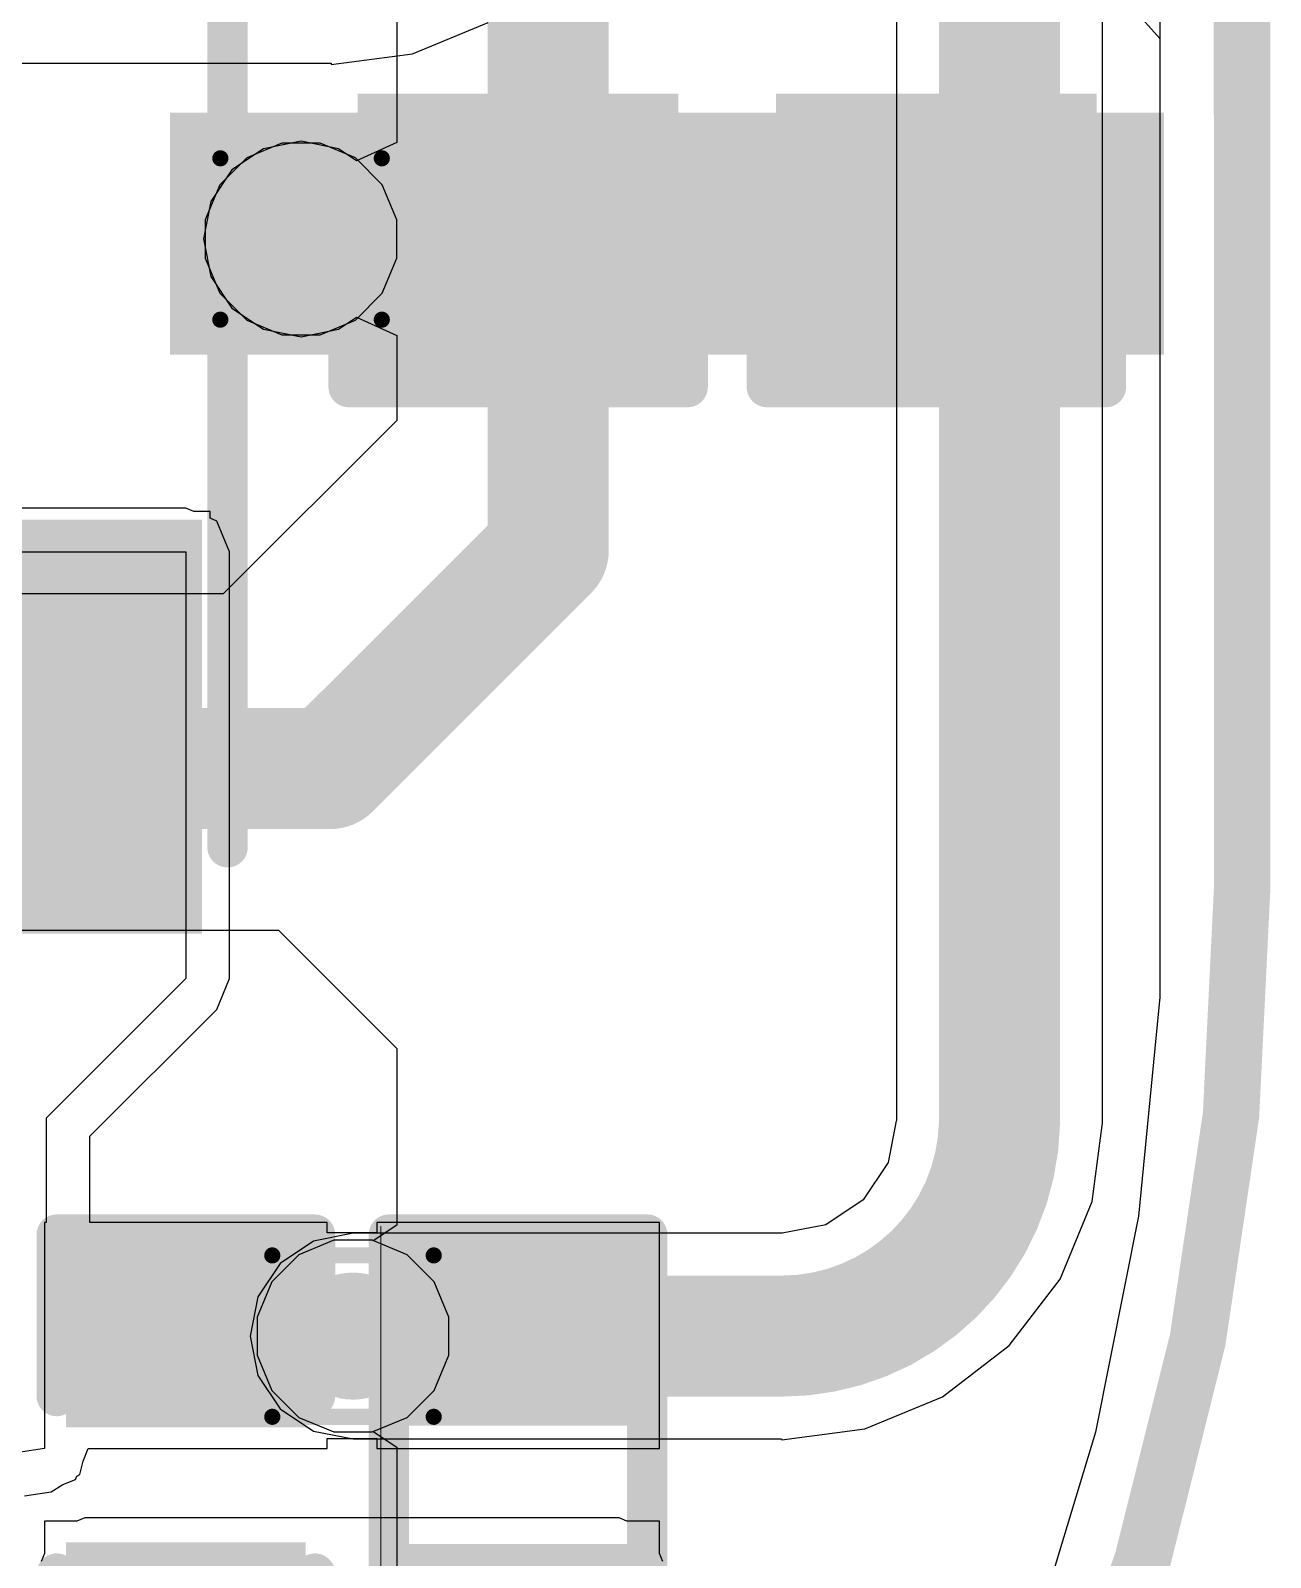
# Model space of a CAD drawing. Header units: inches. Extents: x -6 to 283, y -12 to 154.
# Drawn here: x 78.917 to 82.818, y -6.441 to -1.634 of the extents above; entities that cross this region are included whole.
import ezdxf

# ---------------------------------------------------------------- set-up
doc = ezdxf.new("R2010")
doc.units = ezdxf.units.IN
for name, color, linetype in [('Board Outline', 216, 'Continuous'), ('Bottom Layer', 5, 'Continuous'), ('Bottom Overlay', 54, 'Continuous'), ('Bottom Paste', 16, 'Continuous'), ('Bottom Solder', 6, 'Continuous'), ('Drill Drawing', 1, 'Continuous'), ('GND-1', 16, 'Continuous'), ('GND-2', 90, 'Continuous'), ('GND-3', 216, 'Continuous'), ('GND-4', 54, 'Continuous'), ('PWR-1', 156, 'Continuous'), ('PWR-2', 130, 'Continuous'), ('Signal L1', 76, 'Continuous'), ('Signal L2', 6, 'Continuous'), ('Top Layer', 1, 'Continuous'), ('Via Holes', 16, 'Continuous')]:
    doc.layers.add(name, color=color, linetype=linetype)

# ---------------------------------------------------------------- blocks, each defined once
blk = doc.blocks.new('WPN4020H2R2MT__B_41')
at = {"layer": 'Bottom Layer'}
for points in [[(-2.04999971, 1.84999757), (-0.9499993699999999, 1.84999757), (-0.9499993699999999, -1.85000265), (-2.04999971, -1.85000265)], [(0.9499993699999999, 1.84999757), (2.04999971, 1.84999757), (2.04999971, -1.85000265), (0.9499993699999999, -1.85000265)]]:
    blk.add_hatch(color=5, dxfattribs=at).paths.add_polyline_path(points)
at = {"layer": 'Bottom Paste'}
for points in [[(-2.04999971, 1.84999757), (-0.9499993699999999, 1.84999757), (-0.9499993699999999, -1.85000265), (-2.04999971, -1.85000265)], [(0.9499993699999999, 1.84999757), (2.04999971, 1.84999757), (2.04999971, -1.85000265), (0.9499993699999999, -1.85000265)]]:
    blk.add_hatch(color=16, dxfattribs=at).paths.add_polyline_path(points)
at = {"layer": 'Bottom Solder'}
for points in [[(-2.15159971, 1.95159757), (-0.84839937, 1.95159757), (-0.84839937, -1.95160265), (-2.15159971, -1.95160265)], [(0.84839937, 1.95159757), (2.15159971, 1.95159757), (2.15159971, -1.95160265), (0.84839937, -1.95160265)]]:
    blk.add_hatch(color=6, dxfattribs=at).paths.add_polyline_path(points)
at = {"layer": 'Bottom Overlay'}
for points in [[(-1.8796, 2.03199746, 0.127, 0.127, 0), (1.8796, 2.03199746, 0.127, 0.127, 0)], [(-1.8796, -2.03200254, 0.127, 0.127, 0), (1.8796, -2.03200254, 0.127, 0.127, 0)]]:
    blk.add_lwpolyline(points, format="xyseb", dxfattribs=at)
for points in [[(-1.91135, 2.03199746, 0.0635, 0.0635, 1), (-1.84785, 2.03199746, 0.0635, 0.0635, 1)], [(1.84785, 2.03199746, 0.0635, 0.0635, 1), (1.91135, 2.03199746, 0.0635, 0.0635, 1)], [(-1.91135, -2.03200254, 0.0635, 0.0635, 1), (-1.84785, -2.03200254, 0.0635, 0.0635, 1)], [(1.84785, -2.03200254, 0.0635, 0.0635, 1), (1.91135, -2.03200254, 0.0635, 0.0635, 1)]]:
    blk.add_lwpolyline(points, format="xyseb", close=True, dxfattribs=at)
blk = doc.blocks.new('R___0402_B_103')
at = {"layer": 'Bottom Layer'}
for points in [[(-0.24129492, 0.3175), (-0.24129492, -0.3175), (-0.69849492, -0.3175), (-0.69849492, 0.3175)], [(0.6985025399999999, 0.3175), (0.6985025399999999, -0.3175), (0.24130254, -0.3175), (0.24130254, 0.3175)]]:
    blk.add_hatch(color=5, dxfattribs=at).paths.add_polyline_path(points)
at = {"layer": 'Bottom Paste'}
for points in [[(-0.24129492, 0.3175), (-0.24129492, -0.3175), (-0.69849492, -0.3175), (-0.69849492, 0.3175)], [(0.6985025399999999, 0.3175), (0.6985025399999999, -0.3175), (0.24130254, -0.3175), (0.24130254, 0.3175)]]:
    blk.add_hatch(color=16, dxfattribs=at).paths.add_polyline_path(points)
at = {"layer": 'Bottom Solder'}
for points in [[(-0.18629376, 0.37250116), (-0.1862937599999999, -0.37250116), (-0.7534960799999999, -0.37250116), (-0.7534960799999999, 0.37250116)], [(0.7535037, 0.37250116), (0.7535037, -0.37250116), (0.18630138, -0.37250116), (0.18630138, 0.37250116)]]:
    blk.add_hatch(color=6, dxfattribs=at).paths.add_polyline_path(points)
at = {"layer": 'Bottom Overlay'}
for points in [[(0.7874050799999999, 0.40640254, 0.127, 0.127, 0), (-0.78739746, 0.4064, 0.127, 0.127, 0)], [(-0.78739746, 0.4064, 0.127, 0.127, 0), (-0.78739746, -0.4064, 0.127, 0.127, 0)], [(-0.8127974599999999, 0.4318, 0.0032258, 0.0032258, 0), (0.8128, 0.4318, 0.0032258, 0.0032258, 0)], [(0.7874050799999999, 0.40640254, 0.127, 0.127, 0), (0.7874050799999999, -0.40640254, 0.127, 0.127, 0)], [(-0.78739746, -0.4064, 0.127, 0.127, 0), (0.7874050799999999, -0.40640254, 0.127, 0.127, 0)]]:
    blk.add_lwpolyline(points, format="xyseb", dxfattribs=at)
for points in [[(-0.8191474599999999, 0.4064, 0.0635, 0.0635, 1), (-0.7556474599999999, 0.4064, 0.0635, 0.0635, 1)], [(-0.8191474599999999, 0.4064, 0.0635, 0.0635, 1), (-0.7556474599999999, 0.4064, 0.0635, 0.0635, 1)], [(-0.8136026399999999, 0.4318, 0.0016129, 0.0016129, 1), (-0.81199228, 0.4318, 0.0016129, 0.0016129, 1)], [(0.75565508, 0.40640254, 0.0635, 0.0635, 1), (0.8191550799999999, 0.40640254, 0.0635, 0.0635, 1)], [(0.75565508, 0.40640254, 0.0635, 0.0635, 1), (0.8191550799999999, 0.40640254, 0.0635, 0.0635, 1)], [(0.8119948199999999, 0.4318, 0.0016129, 0.0016129, 1), (0.81360518, 0.4318, 0.0016129, 0.0016129, 1)], [(-0.8191474599999999, -0.4064, 0.0635, 0.0635, 1), (-0.7556474599999999, -0.4064, 0.0635, 0.0635, 1)], [(-0.8191474599999999, -0.4064, 0.0635, 0.0635, 1), (-0.7556474599999999, -0.4064, 0.0635, 0.0635, 1)], [(0.75565508, -0.40640254, 0.0635, 0.0635, 1), (0.8191550799999999, -0.40640254, 0.0635, 0.0635, 1)], [(0.75565508, -0.40640254, 0.0635, 0.0635, 1), (0.8191550799999999, -0.40640254, 0.0635, 0.0635, 1)]]:
    blk.add_lwpolyline(points, format="xyseb", close=True, dxfattribs=at)
blk = doc.blocks.new('C___0402_B_247')
at = {"layer": 'Bottom Layer'}
for points in [[(-0.2413, 0.3175), (-0.2412999999999999, -0.3175), (-0.6985, -0.3175), (-0.6985, 0.3175)], [(0.6985, 0.3175), (0.6985, -0.3175), (0.2413, -0.3175), (0.2412999999999999, 0.3175)]]:
    blk.add_hatch(color=5, dxfattribs=at).paths.add_polyline_path(points)
at = {"layer": 'Bottom Paste'}
for points in [[(-0.2413, 0.3175), (-0.2412999999999999, -0.3175), (-0.6985, -0.3175), (-0.6985, 0.3175)], [(0.6985, 0.3175), (0.6985, -0.3175), (0.2413, -0.3175), (0.2412999999999999, 0.3175)]]:
    blk.add_hatch(color=16, dxfattribs=at).paths.add_polyline_path(points)
at = {"layer": 'Bottom Solder'}
for points in [[(-0.18130012, 0.37749988), (-0.18130012, -0.37749988), (-0.7584998799999999, -0.37749988), (-0.7584998799999999, 0.37749988)], [(0.7584998799999999, 0.37749988), (0.7584998799999999, -0.37749988), (0.18130012, -0.37749988), (0.18130012, 0.37749988)]]:
    blk.add_hatch(color=6, dxfattribs=at).paths.add_polyline_path(points)
at = {"layer": 'Bottom Overlay'}
for points in [[(-0.7874, 0.40639746, 0.127, 0.127, 0), (-0.78740254, -0.40640508, 0.127, 0.127, 0)], [(-0.27940254, 0.40640254, 0.127, 0.127, 0), (-0.7874, 0.40639746, 0.127, 0.127, 0)], [(0.2794, 0.40640254, 0.127, 0.127, 0), (0.78740254, 0.40640254, 0.127, 0.127, 0)], [(0.78740254, 0.40640254, 0.127, 0.127, 0), (0.7874, -0.4064, 0.127, 0.127, 0)], [(-0.2794, -0.4064, 0.127, 0.127, 0), (-0.78740254, -0.40640508, 0.127, 0.127, 0)], [(0.7874, -0.4064, 0.127, 0.127, 0), (0.27940254, -0.40640254, 0.127, 0.127, 0)]]:
    blk.add_lwpolyline(points, format="xyseb", dxfattribs=at)
for points in [[(-0.8191499999999999, 0.40639746, 0.0635, 0.0635, 1), (-0.7556499999999999, 0.40639746, 0.0635, 0.0635, 1)], [(-0.8191499999999999, 0.40639746, 0.0635, 0.0635, 1), (-0.7556499999999999, 0.40639746, 0.0635, 0.0635, 1)], [(-0.31115254, 0.40640254, 0.0635, 0.0635, 1), (-0.24765254, 0.40640254, 0.0635, 0.0635, 1)], [(0.24765, 0.40640254, 0.0635, 0.0635, 1), (0.31115, 0.40640254, 0.0635, 0.0635, 1)], [(0.75565254, 0.40640254, 0.0635, 0.0635, 1), (0.8191525399999998, 0.40640254, 0.0635, 0.0635, 1)], [(0.75565254, 0.40640254, 0.0635, 0.0635, 1), (0.8191525399999998, 0.40640254, 0.0635, 0.0635, 1)], [(-0.8191525399999998, -0.40640508, 0.0635, 0.0635, 1), (-0.75565254, -0.40640508, 0.0635, 0.0635, 1)], [(-0.8191525399999998, -0.40640508, 0.0635, 0.0635, 1), (-0.75565254, -0.40640508, 0.0635, 0.0635, 1)], [(-0.31115, -0.4064, 0.0635, 0.0635, 1), (-0.24765, -0.4064, 0.0635, 0.0635, 1)], [(0.24765254, -0.40640254, 0.0635, 0.0635, 1), (0.31115254, -0.40640254, 0.0635, 0.0635, 1)], [(0.7556499999999999, -0.4064, 0.0635, 0.0635, 1), (0.8191499999999999, -0.4064, 0.0635, 0.0635, 1)], [(0.7556499999999999, -0.4064, 0.0635, 0.0635, 1), (0.8191499999999999, -0.4064, 0.0635, 0.0635, 1)]]:
    blk.add_lwpolyline(points, format="xyseb", close=True, dxfattribs=at)
blk = doc.blocks.new('C___0603_B_291')
at = {"layer": 'Bottom Layer'}
for points in [[(-1.143, -0.4445), (-1.143, 0.4445), (-0.3809999999999999, 0.4445), (-0.3809999999999999, -0.4445)], [(0.38100254, -0.4445), (0.38100254, 0.4445), (1.14300254, 0.4445), (1.14300254, -0.4445)]]:
    blk.add_hatch(color=5, dxfattribs=at).paths.add_polyline_path(points)
at = {"layer": 'Bottom Paste'}
for points in [[(-1.143, -0.4445), (-1.143, 0.4445), (-0.3809999999999999, 0.4445), (-0.3809999999999999, -0.4445)], [(0.38100254, -0.4445), (0.38100254, 0.4445), (1.14300254, 0.4445), (1.14300254, -0.4445)]]:
    blk.add_hatch(color=16, dxfattribs=at).paths.add_polyline_path(points)
at = {"layer": 'Bottom Solder'}
for points in [[(-1.20299988, -0.50449988), (-1.20299988, 0.50449988), (-0.3210001199999999, 0.50449988), (-0.3210001199999999, -0.50449988)], [(0.32100266, -0.50449988), (0.32100266, 0.50449988), (1.20300242, 0.50449988), (1.20300242, -0.50449988)]]:
    blk.add_hatch(color=6, dxfattribs=at).paths.add_polyline_path(points)
at = {"layer": 'Bottom Overlay'}
for points in [[(-1.24459746, 0.53340508, 0.127, 0.127, 0), (-1.2446, -0.53339492, 0.127, 0.127, 0)], [(-1.24459746, 0.53340508, 0.127, 0.127, 0), (-0.4571974599999999, 0.53340508, 0.127, 0.127, 0)], [(0.4571999999999999, 0.5334, 0.127, 0.127, 0), (1.2446, 0.5334, 0.127, 0.127, 0)], [(1.2446, 0.5334, 0.127, 0.127, 0), (1.2446, -0.53339492, 0.127, 0.127, 0)], [(-1.2446, -0.53339492, 0.127, 0.127, 0), (-0.4571999999999999, -0.53339492, 0.127, 0.127, 0)], [(0.4571999999999999, -0.53339492, 0.127, 0.127, 0), (1.2446, -0.53339492, 0.127, 0.127, 0)]]:
    blk.add_lwpolyline(points, format="xyseb", dxfattribs=at)
for points in [[(-1.27634746, 0.53340508, 0.0635, 0.0635, 1), (-1.21284746, 0.53340508, 0.0635, 0.0635, 1)], [(-1.27634746, 0.53340508, 0.0635, 0.0635, 1), (-1.21284746, 0.53340508, 0.0635, 0.0635, 1)], [(-0.48894746, 0.53340508, 0.0635, 0.0635, 1), (-0.42544746, 0.53340508, 0.0635, 0.0635, 1)], [(0.42545, 0.5334, 0.0635, 0.0635, 1), (0.4889499999999999, 0.5334, 0.0635, 0.0635, 1)], [(1.21285, 0.5334, 0.0635, 0.0635, 1), (1.27635, 0.5334, 0.0635, 0.0635, 1)], [(1.21285, 0.5334, 0.0635, 0.0635, 1), (1.27635, 0.5334, 0.0635, 0.0635, 1)], [(-1.27635, -0.53339492, 0.0635, 0.0635, 1), (-1.21285, -0.53339492, 0.0635, 0.0635, 1)], [(-1.27635, -0.53339492, 0.0635, 0.0635, 1), (-1.21285, -0.53339492, 0.0635, 0.0635, 1)], [(-0.4889499999999999, -0.53339492, 0.0635, 0.0635, 1), (-0.42545, -0.53339492, 0.0635, 0.0635, 1)], [(0.42545, -0.53339492, 0.0635, 0.0635, 1), (0.4889499999999999, -0.53339492, 0.0635, 0.0635, 1)], [(1.21285, -0.53339492, 0.0635, 0.0635, 1), (1.27635, -0.53339492, 0.0635, 0.0635, 1)], [(1.21285, -0.53339492, 0.0635, 0.0635, 1), (1.27635, -0.53339492, 0.0635, 0.0635, 1)]]:
    blk.add_lwpolyline(points, format="xyseb", close=True, dxfattribs=at)
blk = doc.blocks.new('C___0603_B_293')
at = {"layer": 'Bottom Layer'}
for points in [[(-1.143, -0.4445), (-1.143, 0.4445), (-0.3809999999999999, 0.4445), (-0.3809999999999999, -0.4445)], [(0.3809999999999999, -0.4445), (0.3809999999999999, 0.4445), (1.143, 0.4445), (1.143, -0.4445)]]:
    blk.add_hatch(color=5, dxfattribs=at).paths.add_polyline_path(points)
at = {"layer": 'Bottom Paste'}
for points in [[(-1.143, -0.4445), (-1.143, 0.4445), (-0.3809999999999999, 0.4445), (-0.3809999999999999, -0.4445)], [(0.3809999999999999, -0.4445), (0.3809999999999999, 0.4445), (1.143, 0.4445), (1.143, -0.4445)]]:
    blk.add_hatch(color=16, dxfattribs=at).paths.add_polyline_path(points)
at = {"layer": 'Bottom Solder'}
for points in [[(-1.20299988, -0.50449988), (-1.20299988, 0.50449988), (-0.3210001199999999, 0.50449988), (-0.3210001199999999, -0.50449988)], [(0.3210001199999999, -0.50449988), (0.3210001199999999, 0.50449988), (1.20299988, 0.50449988), (1.20299988, -0.50449988)]]:
    blk.add_hatch(color=6, dxfattribs=at).paths.add_polyline_path(points)
at = {"layer": 'Bottom Overlay'}
for points in [[(-1.2446, 0.5334, 0.127, 0.127, 0), (-1.2446, -0.5334, 0.127, 0.127, 0)], [(-1.2446, 0.5334, 0.127, 0.127, 0), (-0.4571999999999999, 0.5334, 0.127, 0.127, 0)], [(0.45720254, 0.5333974599999999, 0.127, 0.127, 0), (1.24460254, 0.5333974599999999, 0.127, 0.127, 0)], [(1.24460254, 0.5333974599999999, 0.127, 0.127, 0), (1.24460254, -0.5333974599999999, 0.127, 0.127, 0)], [(-1.2446, -0.5334, 0.127, 0.127, 0), (-0.4571999999999999, -0.5334, 0.127, 0.127, 0)], [(0.45720254, -0.5333974599999999, 0.127, 0.127, 0), (1.24460254, -0.5333974599999999, 0.127, 0.127, 0)]]:
    blk.add_lwpolyline(points, format="xyseb", dxfattribs=at)
for points in [[(-1.27635, 0.5334, 0.0635, 0.0635, 1), (-1.21285, 0.5334, 0.0635, 0.0635, 1)], [(-1.27635, 0.5334, 0.0635, 0.0635, 1), (-1.21285, 0.5334, 0.0635, 0.0635, 1)], [(-0.4889499999999999, 0.5334, 0.0635, 0.0635, 1), (-0.42545, 0.5334, 0.0635, 0.0635, 1)], [(0.42545254, 0.5333974599999999, 0.0635, 0.0635, 1), (0.4889525399999999, 0.5333974599999999, 0.0635, 0.0635, 1)], [(1.21285254, 0.5333974599999999, 0.0635, 0.0635, 1), (1.27635254, 0.5333974599999999, 0.0635, 0.0635, 1)], [(1.21285254, 0.5333974599999999, 0.0635, 0.0635, 1), (1.27635254, 0.5333974599999999, 0.0635, 0.0635, 1)], [(-1.27635, -0.5334, 0.0635, 0.0635, 1), (-1.21285, -0.5334, 0.0635, 0.0635, 1)], [(-1.27635, -0.5334, 0.0635, 0.0635, 1), (-1.21285, -0.5334, 0.0635, 0.0635, 1)], [(-0.4889499999999999, -0.5334, 0.0635, 0.0635, 1), (-0.42545, -0.5334, 0.0635, 0.0635, 1)], [(0.42545254, -0.5333974599999999, 0.0635, 0.0635, 1), (0.4889525399999999, -0.5333974599999999, 0.0635, 0.0635, 1)], [(1.21285254, -0.5333974599999999, 0.0635, 0.0635, 1), (1.27635254, -0.5333974599999999, 0.0635, 0.0635, 1)], [(1.21285254, -0.5333974599999999, 0.0635, 0.0635, 1), (1.27635254, -0.5333974599999999, 0.0635, 0.0635, 1)]]:
    blk.add_lwpolyline(points, format="xyseb", close=True, dxfattribs=at)

msp = doc.modelspace()

# ---------------------------------------------------------------- hatches: boundary and pattern name
at = {"layer": 'Bottom Layer'}
msp.add_hatch(color=5, dxfattribs=at).paths.add_polyline_path([(79.35516005999999, -2.65504676), (82.48283477999999, -2.65504676), (82.48283477999999, -1.89309248), (79.35516005999999, -1.89309248)])
h = msp.add_hatch(color=5, dxfattribs=at)
edge = h.paths.add_edge_path()
edge.add_arc((79.76773734, -2.29058978), 0.1999996, 0, 360)
h = msp.add_hatch(color=5, dxfattribs=at)
edge = h.paths.add_edge_path()
edge.add_arc((79.93119141999999, -5.74405506), 0.1999996, 0, 360)
at = {"layer": 'GND-1'}
h = msp.add_hatch(color=16, dxfattribs=at)
edge = h.paths.add_edge_path()
edge.add_arc((79.76773734, -2.29058978), 0.1999996, 0, 360)
h = msp.add_hatch(color=16, dxfattribs=at)
edge = h.paths.add_edge_path()
edge.add_arc((79.93119141999999, -5.74405506), 0.1999996, 0, 360)
at = {"layer": 'GND-2'}
h = msp.add_hatch(color=90, dxfattribs=at)
edge = h.paths.add_edge_path()
edge.add_arc((79.76773734, -2.29058978), 0.1999996, 0, 360)
h = msp.add_hatch(color=90, dxfattribs=at)
edge = h.paths.add_edge_path()
edge.add_arc((79.93119141999999, -5.74405506), 0.1999996, 0, 360)
at = {"layer": 'GND-3'}
h = msp.add_hatch(color=216, dxfattribs=at)
edge = h.paths.add_edge_path()
edge.add_arc((79.76773734, -2.29058978), 0.1999996, 0, 360)
h = msp.add_hatch(color=216, dxfattribs=at)
edge = h.paths.add_edge_path()
edge.add_arc((79.93119141999999, -5.74405506), 0.1999996, 0, 360)
at = {"layer": 'GND-4'}
h = msp.add_hatch(color=54, dxfattribs=at)
edge = h.paths.add_edge_path()
edge.add_arc((79.76773734, -2.29058978), 0.1999996, 0, 360)
h = msp.add_hatch(color=54, dxfattribs=at)
edge = h.paths.add_edge_path()
edge.add_arc((79.93119141999999, -5.74405506), 0.1999996, 0, 360)
at = {"layer": 'PWR-1'}
h = msp.add_hatch(color=156, dxfattribs=at)
edge = h.paths.add_edge_path()
edge.add_arc((79.76773734, -2.29058978), 0.1999996, 0, 360)
h = msp.add_hatch(color=156, dxfattribs=at)
edge = h.paths.add_edge_path()
edge.add_arc((79.93119141999999, -5.74405506), 0.1999996, 0, 360)
at = {"layer": 'PWR-2'}
h = msp.add_hatch(color=130, dxfattribs=at)
edge = h.paths.add_edge_path()
edge.add_arc((79.76773734, -2.29058978), 0.1999996, 0, 360)
h = msp.add_hatch(color=130, dxfattribs=at)
edge = h.paths.add_edge_path()
edge.add_arc((79.93119141999999, -5.74405506), 0.1999996, 0, 360)
at = {"layer": 'Signal L1'}
h = msp.add_hatch(color=76, dxfattribs=at)
edge = h.paths.add_edge_path()
edge.add_arc((79.76773734, -2.29058978), 0.1999996, 0, 360)
h = msp.add_hatch(color=76, dxfattribs=at)
edge = h.paths.add_edge_path()
edge.add_arc((79.93119141999999, -5.74405506), 0.1999996, 0, 360)
at = {"layer": 'Signal L2'}
h = msp.add_hatch(color=6, dxfattribs=at)
edge = h.paths.add_edge_path()
edge.add_arc((79.76773734, -2.29058978), 0.1999996, 0, 360)
h = msp.add_hatch(color=6, dxfattribs=at)
edge = h.paths.add_edge_path()
edge.add_arc((79.93119141999999, -5.74405506), 0.1999996, 0, 360)
at = {"layer": 'Top Layer'}
h = msp.add_hatch(color=1, dxfattribs=at)
edge = h.paths.add_edge_path()
edge.add_arc((79.76773734, -2.29058978), 0.1999996, 0, 360)
h = msp.add_hatch(color=1, dxfattribs=at)
edge = h.paths.add_edge_path()
edge.add_arc((79.93119141999999, -5.74405506), 0.1999996, 0, 360)
at = {"layer": 'Via Holes'}
h = msp.add_hatch(color=7, dxfattribs=at)
edge = h.paths.add_edge_path()
edge.add_arc((79.76773734, -2.29058978), 0.0999998, 0, 360)
h = msp.add_hatch(color=7, dxfattribs=at)
edge = h.paths.add_edge_path()
edge.add_arc((79.93119141999999, -5.74405506), 0.0999998, 0, 360)

# ---------------------------------------------------------------- linework, layer by layer
at = {"layer": 'Board Outline'}
for points in [[(82.7278508, 4.36438294, 0.1778, 0.1778, 0), (82.7291081, -4.3312842, 0.1778, 0.1778, 0)], [(82.7291081, -4.3312842, 0.1778, 0.1778, -0.4142135158828693), (75.42232058, -11.64012658, 0.1778, 0.1778, 0)]]:
    msp.add_lwpolyline(points, format="xyseb", dxfattribs=at)
msp.add_lwpolyline([(82.6846581, -4.3312842, 0.08889999999999999, 0.08889999999999999, 1), (82.7735581, -4.3312842, 0.08889999999999999, 0.08889999999999999, 1)], format="xyseb", close=True, dxfattribs=at)
msp.add_lwpolyline([(82.6846581, -4.3312842, 0.08889999999999999, 0.08889999999999999, 1), (82.7735581, -4.3312842, 0.08889999999999999, 0.08889999999999999, 1)], format="xyseb", close=True, dxfattribs=at)
at = {"layer": 'Bottom Layer'}
for p, q in [((82.40689132, -1.5894431), (82.46975886, -1.65959028)), ((82.46975886, -1.65959028), (82.47014494, -4.3313223)), ((79.4052387, -3.138281759999999), (75.65443594, -3.138281759999999)), ((79.43050916, -3.1487491), (79.4052387, -3.138281759999999)), ((79.48143616, -3.1487491), (79.43050916, -3.1487491)), ((79.48143616, -3.1698438), (79.48143616, -3.1487491)), ((79.50244195999998, -3.178543299999999), (79.48143616, -3.1698438)), ((79.5427035, -3.27574656), (79.50244195999998, -3.178543299999999)), ((75.65443594, -3.27574656), (79.4052387, -3.27574656)), ((79.4052387, -3.27574656), (79.4052387, -4.61847946)), ((79.5427035, -4.61847438), (79.5427035, -3.27574656)), ((82.47014494, -4.3313223), (82.47018811999999, -4.67762336)), ((79.4052387, -4.61847946), (78.96574504, -5.05797312)), ((79.50244195999998, -4.71568272), (79.54270604, -4.61847946)), ((79.54270604, -4.61847946), (79.5427035, -4.61847438)), ((82.47018811999999, -4.67762336), (82.40240568, -5.3668422)), ((79.10320983999999, -5.114914839999999), (79.50244195999998, -4.71568272)), ((78.96574504, -5.05797312), (78.96574504, -5.386611019999999)), ((79.10320983999999, -5.386611019999999), (79.10320983999999, -5.114914839999999)), ((82.40240568, -5.3668422), (82.26738436, -6.04614742)), ((78.96574504, -5.386611019999999), (78.9607387, -5.386611019999999)), ((78.9607387, -5.386611019999999), (78.9607387, -6.09780848)), ((79.84973869999999, -5.386611019999999), (79.10320983999999, -5.386611019999999)), ((79.84973869999999, -5.41849056), (79.84973869999999, -5.386611019999999)), ((80.0062535, -5.41849056), (79.84973869999999, -5.41849056)), ((80.8952535, -5.38644846), (80.0062535, -5.38644846)), ((80.0062535, -5.38644846), (80.0062535, -5.41849056)), ((80.8952535, -6.097648459999999), (80.8952535, -5.38644846)), ((82.26738436, -6.04614742), (82.06643226, -6.70893756)), ((78.9607387, -6.09780848), (78.87709903999999, -6.11051102)), ((79.08174176, -6.137554399999999), (79.0982035, -6.097811019999999)), ((79.0982035, -6.097811019999999), (79.84973869999999, -6.097811019999999)), ((79.84973869999999, -6.097811019999999), (79.84973869999999, -6.06593148)), ((79.84973869999999, -6.06593148), (80.0062535, -6.06593148)), ((80.0062535, -6.06593148), (80.0062535, -6.097648459999999)), ((80.0062535, -6.097648459999999), (80.8952535, -6.097648459999999)), ((79.07143443999999, -6.17931454), (79.08174176, -6.137554399999999)), ((79.0181935, -6.211476019999999), (79.05794196000001, -6.19501174)), ((79.05794196000001, -6.19501174), (79.0621101, -6.184945719999999)), ((79.0621101, -6.184945719999999), (79.07143443999999, -6.17931454)), ((78.89773908, -6.2464188), (78.98137874, -6.23371372)), ((78.98137874, -6.23371372), (79.0181935, -6.211476019999999)), ((79.06247332, -6.326411019999999), (78.9607387, -6.326411019999999)), ((78.9607387, -6.326411019999999), (78.9607387, -6.428145639999999)), ((79.0877387, -6.31594622), (79.06247332, -6.326411019999999)), ((80.7682535, -6.31594622), (79.0877387, -6.31594622)), ((80.7931201, -6.32624592), (80.7682535, -6.31594622)), ((80.8952535, -6.32624592), (80.7931201, -6.32624592)), ((80.8952535, -6.428145639999999), (80.8952535, -6.32624592)), ((78.9607387, -6.428145639999999), (78.9502739, -6.45341102)), ((80.9057183, -6.45341102), (80.8952535, -6.428145639999999))]:
    msp.add_line(p, q, dxfattribs=at)
for points in [[(79.4052387, -5.74221102, 0.3809999999999999, 0.3809999999999999, 0), (80.45059094, -5.74221102, 0.3809999999999999, 0.3809999999999999, 0)], [(80.45059094, -5.74221102, 0.3809999999999999, 0.3809999999999999, 0), (80.45075349999999, -5.74204846, 0.3809999999999999, 0.3809999999999999, 0)]]:
    msp.add_lwpolyline(points, format="xyseb", dxfattribs=at)
for points in [[(79.3099887, -5.74221102, 0.1905, 0.1905, 1), (79.50048869999999, -5.74221102, 0.1905, 0.1905, 1)], [(80.35534093999999, -5.74221102, 0.1905, 0.1905, 1), (80.54584094, -5.74221102, 0.1905, 0.1905, 1)], [(80.35534093999999, -5.74221102, 0.1905, 0.1905, 1), (80.54584094, -5.74221102, 0.1905, 0.1905, 1)], [(80.3555035, -5.74204846, 0.1905, 0.1905, 1), (80.5460035, -5.74204846, 0.1905, 0.1905, 1)]]:
    msp.add_lwpolyline(points, format="xyseb", close=True, dxfattribs=at)
at = {"layer": 'Drill Drawing'}
for points in [[(79.51373733999999, -2.03658978, 0.0508, 0.0508, 0), (80.02173733999999, -2.03658978, 0.0508, 0.0508, 0)], [(79.51373733999999, -2.54458978, 0.0508, 0.0508, 0), (79.51373733999999, -2.03658978, 0.0508, 0.0508, 0)], [(80.02173733999999, -2.54458978, 0.0508, 0.0508, 0), (80.02173733999999, -2.03658978, 0.0508, 0.0508, 0)], [(79.51373733999999, -2.54458978, 0.0508, 0.0508, 0), (80.02173733999999, -2.54458978, 0.0508, 0.0508, 0)], [(79.67719142, -5.49005506, 0.0508, 0.0508, 0), (80.18519142, -5.49005506, 0.0508, 0.0508, 0)], [(79.67719142, -5.99805506, 0.0508, 0.0508, 0), (79.67719142, -5.49005506, 0.0508, 0.0508, 0)], [(80.18519142, -5.99805506, 0.0508, 0.0508, 0), (80.18519142, -5.49005506, 0.0508, 0.0508, 0)], [(79.67719142, -5.99805506, 0.0508, 0.0508, 0), (80.18519142, -5.99805506, 0.0508, 0.0508, 0)]]:
    msp.add_lwpolyline(points, format="xyseb", dxfattribs=at)
for points in [[(79.50103734, -2.03658978, 0.0254, 0.0254, 1), (79.52643734, -2.03658978, 0.0254, 0.0254, 1)], [(79.50103734, -2.03658978, 0.0254, 0.0254, 1), (79.52643734, -2.03658978, 0.0254, 0.0254, 1)], [(80.00903734, -2.03658978, 0.0254, 0.0254, 1), (80.03443734, -2.03658978, 0.0254, 0.0254, 1)], [(80.00903734, -2.03658978, 0.0254, 0.0254, 1), (80.03443734, -2.03658978, 0.0254, 0.0254, 1)], [(79.50103734, -2.54458978, 0.0254, 0.0254, 1), (79.52643734, -2.54458978, 0.0254, 0.0254, 1)], [(79.50103734, -2.54458978, 0.0254, 0.0254, 1), (79.52643734, -2.54458978, 0.0254, 0.0254, 1)], [(80.00903734, -2.54458978, 0.0254, 0.0254, 1), (80.03443734, -2.54458978, 0.0254, 0.0254, 1)], [(80.00903734, -2.54458978, 0.0254, 0.0254, 1), (80.03443734, -2.54458978, 0.0254, 0.0254, 1)], [(79.66449141999999, -5.49005506, 0.0254, 0.0254, 1), (79.68989142, -5.49005506, 0.0254, 0.0254, 1)], [(79.66449141999999, -5.49005506, 0.0254, 0.0254, 1), (79.68989142, -5.49005506, 0.0254, 0.0254, 1)], [(80.17249142, -5.49005506, 0.0254, 0.0254, 1), (80.19789141999999, -5.49005506, 0.0254, 0.0254, 1)], [(80.17249142, -5.49005506, 0.0254, 0.0254, 1), (80.19789141999999, -5.49005506, 0.0254, 0.0254, 1)], [(79.66449141999999, -5.99805506, 0.0254, 0.0254, 1), (79.68989142, -5.99805506, 0.0254, 0.0254, 1)], [(79.66449141999999, -5.99805506, 0.0254, 0.0254, 1), (79.68989142, -5.99805506, 0.0254, 0.0254, 1)], [(80.17249142, -5.99805506, 0.0254, 0.0254, 1), (80.19789141999999, -5.99805506, 0.0254, 0.0254, 1)], [(80.17249142, -5.99805506, 0.0254, 0.0254, 1), (80.19789141999999, -5.99805506, 0.0254, 0.0254, 1)]]:
    msp.add_lwpolyline(points, format="xyseb", close=True, dxfattribs=at)
at = {"layer": 'GND-1'}
for p, q in [((82.46888764, 4.36415942), (82.47014494, -4.3313223)), ((82.47014494, -4.3313223), (82.47018811999999, -4.67762336)), ((82.47018811999999, -4.67762336), (82.40240568, -5.3668422)), ((82.40240568, -5.3668422), (82.26738436, -6.04614742)), ((79.87119916, -5.44245546), (79.76034848, -5.48837104)), ((79.99118367999999, -5.44245546), (79.87119916, -5.44245546)), ((80.10203435999999, -5.48837104), (79.99118367999999, -5.44245546)), ((79.76034848, -5.48837104), (79.67550739999999, -5.57321212)), ((80.18687544, -5.57321212), (80.10203435999999, -5.48837104)), ((79.67550739999999, -5.57321212), (79.62959181999999, -5.6840628)), ((80.23279102, -5.6840628), (80.18687544, -5.57321212)), ((79.62959181999999, -5.6840628), (79.62959181999999, -5.80404732)), ((80.23279102, -5.80404732), (80.23279102, -5.6840628)), ((79.62959181999999, -5.80404732), (79.67550739999999, -5.914897999999999)), ((80.18687544, -5.914897999999999), (80.23279102, -5.80404732)), ((79.67550739999999, -5.914897999999999), (79.76034848, -5.99973908)), ((80.10203435999999, -5.99973908), (80.18687544, -5.914897999999999)), ((79.76034848, -5.99973908), (79.87119916, -6.045654659999999)), ((79.99118367999999, -6.045654659999999), (80.10203435999999, -5.99973908)), ((79.87119916, -6.045654659999999), (79.99118367999999, -6.045654659999999)), ((82.26738436, -6.04614742), (82.06643226, -6.70893756))]:
    msp.add_line(p, q, dxfattribs=at)
at = {"layer": 'GND-2'}
for p, q in [((82.46888764, 4.36415942), (82.47014494, -4.3313223)), ((82.47014494, -4.3313223), (82.47018811999999, -4.67762336)), ((82.47018811999999, -4.67762336), (82.40240568, -5.3668422)), ((82.40240568, -5.3668422), (82.26738436, -6.04614742)), ((79.87119916, -5.44245546), (79.76034848, -5.48837104)), ((79.99118367999999, -5.44245546), (79.87119916, -5.44245546)), ((80.10203435999999, -5.48837104), (79.99118367999999, -5.44245546)), ((79.76034848, -5.48837104), (79.67550739999999, -5.57321212)), ((80.18687544, -5.57321212), (80.10203435999999, -5.48837104)), ((79.67550739999999, -5.57321212), (79.62959181999999, -5.6840628)), ((80.23279102, -5.6840628), (80.18687544, -5.57321212)), ((79.62959181999999, -5.6840628), (79.62959181999999, -5.80404732)), ((80.23279102, -5.80404732), (80.23279102, -5.6840628)), ((79.62959181999999, -5.80404732), (79.67550739999999, -5.914897999999999)), ((80.18687544, -5.914897999999999), (80.23279102, -5.80404732)), ((79.67550739999999, -5.914897999999999), (79.76034848, -5.99973908)), ((80.10203435999999, -5.99973908), (80.18687544, -5.914897999999999)), ((79.76034848, -5.99973908), (79.87119916, -6.045654659999999)), ((79.99118367999999, -6.045654659999999), (80.10203435999999, -5.99973908)), ((79.87119916, -6.045654659999999), (79.99118367999999, -6.045654659999999)), ((82.26738436, -6.04614742), (82.06643226, -6.70893756))]:
    msp.add_line(p, q, dxfattribs=at)
at = {"layer": 'GND-3'}
for p, q in [((82.46888764, 4.36415942), (82.47014494, -4.3313223)), ((82.47014494, -4.3313223), (82.47018811999999, -4.67762336)), ((82.47018811999999, -4.67762336), (82.40240568, -5.3668422)), ((82.40240568, -5.3668422), (82.26738436, -6.04614742)), ((79.87119916, -5.44245546), (79.76034848, -5.48837104)), ((79.99118367999999, -5.44245546), (79.87119916, -5.44245546)), ((80.10203435999999, -5.48837104), (79.99118367999999, -5.44245546)), ((79.76034848, -5.48837104), (79.67550739999999, -5.57321212)), ((80.18687544, -5.57321212), (80.10203435999999, -5.48837104)), ((79.67550739999999, -5.57321212), (79.62959181999999, -5.6840628)), ((80.23279102, -5.6840628), (80.18687544, -5.57321212)), ((79.62959181999999, -5.6840628), (79.62959181999999, -5.80404732)), ((80.23279102, -5.80404732), (80.23279102, -5.6840628)), ((79.62959181999999, -5.80404732), (79.67550739999999, -5.914897999999999)), ((80.18687544, -5.914897999999999), (80.23279102, -5.80404732)), ((79.67550739999999, -5.914897999999999), (79.76034848, -5.99973908)), ((80.10203435999999, -5.99973908), (80.18687544, -5.914897999999999)), ((79.76034848, -5.99973908), (79.87119916, -6.045654659999999)), ((79.99118367999999, -6.045654659999999), (80.10203435999999, -5.99973908)), ((79.87119916, -6.045654659999999), (79.99118367999999, -6.045654659999999)), ((82.26738436, -6.04614742), (82.06643226, -6.70893756))]:
    msp.add_line(p, q, dxfattribs=at)
at = {"layer": 'GND-4'}
for p, q in [((82.46888764, 4.36415942), (82.47014494, -4.3313223)), ((82.47014494, -4.3313223), (82.47018811999999, -4.67762336)), ((82.47018811999999, -4.67762336), (82.40240568, -5.3668422)), ((82.40240568, -5.3668422), (82.26738436, -6.04614742)), ((79.87119916, -5.44245546), (79.76034848, -5.48837104)), ((79.99118367999999, -5.44245546), (79.87119916, -5.44245546)), ((80.10203435999999, -5.48837104), (79.99118367999999, -5.44245546)), ((79.76034848, -5.48837104), (79.67550739999999, -5.57321212)), ((80.18687544, -5.57321212), (80.10203435999999, -5.48837104)), ((79.67550739999999, -5.57321212), (79.62959181999999, -5.6840628)), ((80.23279102, -5.6840628), (80.18687544, -5.57321212)), ((79.62959181999999, -5.6840628), (79.62959181999999, -5.80404732)), ((80.23279102, -5.80404732), (80.23279102, -5.6840628)), ((79.62959181999999, -5.80404732), (79.67550739999999, -5.914897999999999)), ((80.18687544, -5.914897999999999), (80.23279102, -5.80404732)), ((79.67550739999999, -5.914897999999999), (79.76034848, -5.99973908)), ((80.10203435999999, -5.99973908), (80.18687544, -5.914897999999999)), ((79.76034848, -5.99973908), (79.87119916, -6.045654659999999)), ((79.99118367999999, -6.045654659999999), (80.10203435999999, -5.99973908)), ((79.87119916, -6.045654659999999), (79.99118367999999, -6.045654659999999)), ((82.26738436, -6.04614742), (82.06643226, -6.70893756))]:
    msp.add_line(p, q, dxfattribs=at)
at = {"layer": 'PWR-1'}
for p, q in [((80.0686994, -0.7729524799999999), (80.0686994, -1.98695056)), ((79.65005914, -2.00649078), (79.55029556, -2.073148)), ((79.76773734, -1.98308214), (79.65005914, -2.00649078)), ((79.88541554, -2.00649078), (79.76773734, -1.98308214)), ((79.9416994, -2.04409548), (79.88541554, -2.00649078)), ((80.0686994, -1.98695056), (79.9416994, -2.04409548)), ((79.55029556, -2.073148), (79.48363834, -2.17291158)), ((79.48363834, -2.17291158), (79.4602297, -2.29058978)), ((79.4602297, -2.29058978), (79.48363834, -2.40826798)), ((79.48363834, -2.40826798), (79.55029556, -2.50803156)), ((79.55029556, -2.50803156), (79.65005914, -2.57468878)), ((79.88541554, -2.57468878), (79.9416994, -2.53708408)), ((79.9416994, -2.53708408), (80.0686994, -2.594229)), ((79.65005914, -2.57468878), (79.76773734, -2.59809742)), ((79.76773734, -2.59809742), (79.88541554, -2.57468878)), ((80.0686994, -2.594229), (80.0686994, -2.86174688)), ((80.0686994, -2.86174688), (79.52264004, -3.407791)), ((79.52264004, -3.407791), (66.61956196, -3.407791)), ((72.55580358, -4.465886419999999), (79.69635826, -4.465886419999999)), ((79.69635826, -4.465886419999999), (80.0686994, -4.83822756)), ((80.0686994, -4.83822756), (80.0686994, -5.394553599999999)), ((80.0686994, -5.394553599999999), (79.99478031999999, -5.443946439999999)), ((79.87119916, -5.44245546), (79.76034848, -5.48837104)), ((79.99118367999999, -5.44245546), (79.87119916, -5.44245546)), ((79.99478031999999, -5.443946439999999), (79.99118367999999, -5.44245546)), ((79.76034848, -5.48837104), (79.67550739999999, -5.57321212)), ((79.67550739999999, -5.57321212), (79.62959181999999, -5.6840628)), ((79.62959181999999, -5.6840628), (79.62959181999999, -5.80404732)), ((79.62959181999999, -5.80404732), (79.67550739999999, -5.914897999999999)), ((79.67550739999999, -5.914897999999999), (79.76034848, -5.99973908)), ((79.76034848, -5.99973908), (79.87119916, -6.045654659999999)), ((79.87119916, -6.045654659999999), (79.99118367999999, -6.045654659999999)), ((79.99118367999999, -6.045654659999999), (79.99478031999999, -6.04416368)), ((79.99478031999999, -6.04416368), (80.0686994, -6.09355652)), ((80.0686994, -6.09355652), (80.0686994, -9.63694542))]:
    msp.add_line(p, q, dxfattribs=at)
for points in [[(80.54546502, -3.270948499999999, 0.3809999999999999, 0.3809999999999999, 0), (80.54546502, 15.0749635, 0.3809999999999999, 0.3809999999999999, 0)], [(79.85879126, -3.95762226, 0.3809999999999999, 0.3809999999999999, 0), (80.54546502, -3.270948499999999, 0.3809999999999999, 0.3809999999999999, 0)], [(67.05310693999999, -3.95762226, 0.3809999999999999, 0.3809999999999999, 0), (79.85879126, -3.95762226, 0.3809999999999999, 0.3809999999999999, 0)]]:
    msp.add_lwpolyline(points, format="xyseb", dxfattribs=at)
for points in [[(80.45021501999999, -3.270948499999999, 0.1905, 0.1905, 1), (80.64071502, -3.270948499999999, 0.1905, 0.1905, 1)], [(80.45021501999999, -3.270948499999999, 0.1905, 0.1905, 1), (80.64071502, -3.270948499999999, 0.1905, 0.1905, 1)], [(79.76354126, -3.95762226, 0.1905, 0.1905, 1), (79.95404126, -3.95762226, 0.1905, 0.1905, 1)], [(79.76354126, -3.95762226, 0.1905, 0.1905, 1), (79.95404126, -3.95762226, 0.1905, 0.1905, 1)]]:
    msp.add_lwpolyline(points, format="xyseb", close=True, dxfattribs=at)
at = {"layer": 'PWR-2'}
for p, q in [((82.46972838, -1.45195036), (82.47014494, -4.3313223)), ((79.70774508, -1.98899018), (79.5968944, -2.03490576)), ((79.8277296, -1.98899018), (79.70774508, -1.98899018)), ((79.93858028, -2.03490576), (79.8277296, -1.98899018)), ((79.5968944, -2.03490576), (79.51205331999999, -2.11974684)), ((80.02342135999999, -2.11974684), (79.93858028, -2.03490576)), ((79.51205331999999, -2.11974684), (79.46613774, -2.23059752)), ((80.06933693999999, -2.23059752), (80.02342135999999, -2.11974684)), ((79.46613774, -2.23059752), (79.46613774, -2.35058204)), ((80.06933693999999, -2.35058204), (80.06933693999999, -2.23059752)), ((79.46613774, -2.35058204), (79.51205331999999, -2.46143272)), ((80.02342135999999, -2.46143272), (80.06933693999999, -2.35058204)), ((79.51205331999999, -2.46143272), (79.5968944, -2.5462738)), ((79.93858028, -2.5462738), (80.02342135999999, -2.46143272)), ((79.5968944, -2.5462738), (79.70774508, -2.59218938)), ((79.8277296, -2.59218938), (79.93858028, -2.5462738)), ((79.70774508, -2.59218938), (79.8277296, -2.59218938)), ((82.47014494, -4.3313223), (82.47018811999999, -4.67762336)), ((82.47018811999999, -4.67762336), (82.40240568, -5.3668422)), ((82.40240568, -5.3668422), (82.26738436, -6.04614742)), ((79.87119916, -5.44245546), (79.76034848, -5.48837104)), ((79.99118367999999, -5.44245546), (79.87119916, -5.44245546)), ((80.10203435999999, -5.48837104), (79.99118367999999, -5.44245546)), ((79.76034848, -5.48837104), (79.67550739999999, -5.57321212)), ((80.18687544, -5.57321212), (80.10203435999999, -5.48837104)), ((79.67550739999999, -5.57321212), (79.62959181999999, -5.6840628)), ((80.23279102, -5.6840628), (80.18687544, -5.57321212)), ((79.62959181999999, -5.6840628), (79.62959181999999, -5.80404732)), ((80.23279102, -5.80404732), (80.23279102, -5.6840628)), ((79.62959181999999, -5.80404732), (79.67550739999999, -5.914897999999999)), ((80.18687544, -5.914897999999999), (80.23279102, -5.80404732)), ((79.67550739999999, -5.914897999999999), (79.76034848, -5.99973908)), ((80.10203435999999, -5.99973908), (80.18687544, -5.914897999999999)), ((79.76034848, -5.99973908), (79.87119916, -6.045654659999999)), ((79.99118367999999, -6.045654659999999), (80.10203435999999, -5.99973908)), ((79.87119916, -6.045654659999999), (79.99118367999999, -6.045654659999999)), ((82.26738436, -6.04614742), (82.06643226, -6.70893756))]:
    msp.add_line(p, q, dxfattribs=at)
at = {"layer": 'Signal L1'}
for p, q in [((82.46888764, 4.36415942), (82.47014494, -4.3313223)), ((80.1185342, -1.70799506), (80.35685224, -1.6092805)), ((79.86278922, -1.7416653), (80.1185342, -1.70799506)), ((68.95285421999999, -1.73669452), (79.86278922, -1.73669452)), ((79.86278922, -1.73669452), (79.86278922, -1.7416653)), ((82.47014494, -4.3313223), (82.47018811999999, -4.67762336)), ((82.47018811999999, -4.67762336), (82.40240568, -5.3668422)), ((82.40240568, -5.3668422), (82.26738436, -6.04614742)), ((79.87119916, -5.44245546), (79.76034848, -5.48837104)), ((79.99118367999999, -5.44245546), (79.87119916, -5.44245546)), ((80.10203435999999, -5.48837104), (79.99118367999999, -5.44245546)), ((79.76034848, -5.48837104), (79.67550739999999, -5.57321212)), ((80.18687544, -5.57321212), (80.10203435999999, -5.48837104)), ((79.67550739999999, -5.57321212), (79.62959181999999, -5.6840628)), ((80.23279102, -5.6840628), (80.18687544, -5.57321212)), ((79.62959181999999, -5.6840628), (79.62959181999999, -5.80404732)), ((80.23279102, -5.80404732), (80.23279102, -5.6840628)), ((79.62959181999999, -5.80404732), (79.67550739999999, -5.914897999999999)), ((80.18687544, -5.914897999999999), (80.23279102, -5.80404732)), ((79.67550739999999, -5.914897999999999), (79.76034848, -5.99973908)), ((80.10203435999999, -5.99973908), (80.18687544, -5.914897999999999)), ((79.76034848, -5.99973908), (79.87119916, -6.045654659999999)), ((79.99118367999999, -6.045654659999999), (80.10203435999999, -5.99973908)), ((79.87119916, -6.045654659999999), (79.99118367999999, -6.045654659999999)), ((82.26738436, -6.04614742), (82.06643226, -6.70893756))]:
    msp.add_line(p, q, dxfattribs=at)
at = {"layer": 'Signal L2'}
for p, q in [((82.46888764, 4.36415942), (82.47014494, -4.3313223)), ((81.64158423999999, -0.3935145799999999), (81.64158423999999, -5.06593602)), ((82.28902516, -4.99294912), (82.28902516, -0.3935145799999999)), ((82.47014494, -4.3313223), (82.47018811999999, -4.67762336)), ((82.47018811999999, -4.67762336), (82.40240568, -5.3668422)), ((82.28902769999999, -5.07096522), (82.28902516, -4.99294912)), ((81.64061903999999, -5.06688598), (81.61467547999999, -5.19731244)), ((81.64061903999999, -5.0668809), (81.64061396, -5.0668809)), ((81.64061396, -5.0668809), (81.64061903999999, -5.06688598)), ((81.64158423999999, -5.06593602), (81.64061903999999, -5.0668809)), ((82.25716594, -5.320543079999999), (82.28863908, -5.0814859)), ((82.28863908, -5.0814859), (82.28864415999999, -5.0814859)), ((82.28864415999999, -5.0814859), (82.28872035999999, -5.08005588)), ((82.28872035999999, -5.08005588), (82.28902516, -5.0744501)), ((82.28902008, -5.071188739999999), (82.28902769999999, -5.07096522)), ((82.28903023999999, -5.07122176), (82.28902008, -5.071188739999999)), ((82.28902262, -5.074320559999999), (82.28903023999999, -5.074193559999999)), ((82.28902516, -5.0744501), (82.28902262, -5.074320559999999)), ((82.28902516, -5.07135384), (82.28903023999999, -5.07122176)), ((82.28902516, -5.07418594), (82.28902516, -5.07135384)), ((82.28903023999999, -5.074193559999999), (82.28902516, -5.07418594)), ((81.61467547999999, -5.19731244), (81.53619201999999, -5.3147722)), ((81.53619201999999, -5.3147722), (81.41873226, -5.393255659999999)), ((82.1561222, -5.564487219999999), (82.25716594, -5.320543079999999)), ((82.40240568, -5.3668422), (82.26738436, -6.04614742)), ((79.93119141999999, -5.420334599999999), (79.80730799999999, -5.444975139999999)), ((81.27904242, -5.420334599999999), (79.93119141999999, -5.420334599999999)), ((81.27940056, -5.42040572), (81.27904242, -5.420334599999999)), ((81.27976378, -5.420334599999999), (81.27940056, -5.42040572)), ((81.28090169999999, -5.42033714), (81.27976378, -5.420334599999999)), ((81.28173736, -5.42050478), (81.28090169999999, -5.42033714)), ((81.41873226, -5.393255659999999), (81.28173736, -5.42050478)), ((79.80730799999999, -5.444975139999999), (79.70228662, -5.51515026)), ((79.70228662, -5.51515026), (79.6321115, -5.62017164)), ((81.99538338, -5.773963559999999), (82.1561222, -5.564487219999999)), ((79.6321115, -5.62017164), (79.60747096, -5.74405506)), ((79.60747096, -5.74405506), (79.6321115, -5.86793848)), ((81.7859045, -5.934702379999999), (81.99538338, -5.773963559999999)), ((79.6321115, -5.86793848), (79.70228662, -5.97295986)), ((81.54196289999999, -6.03574612), (81.7859045, -5.934702379999999)), ((79.70228662, -5.97295986), (79.80730799999999, -6.04313498)), ((79.80730799999999, -6.04313498), (79.93119141999999, -6.06777552)), ((81.28018034, -6.07021138), (81.54196289999999, -6.03574612)), ((82.26738436, -6.04614742), (82.06643226, -6.70893756)), ((79.93119141999999, -6.06777552), (81.27832106, -6.06777552)), ((81.27832106, -6.06777552), (81.27945644, -6.067778059999999)), ((81.27945644, -6.067778059999999), (81.28018034, -6.07021138))]:
    msp.add_line(p, q, dxfattribs=at)
for points in [[(81.96530469999999, -5.070967759999999, 0.3809999999999999, 0.3809999999999999, 0), (81.96530469999999, -0.3935145799999999, 0.3809999999999999, 0.3809999999999999, 0)], [(81.96530469999999, -5.074196099999999, 0.3809999999999999, 0.3809999999999999, -0.4076311707506425), (81.28018034, -5.7440576, 0.3809999999999999, 0.3809999999999999, 0)], [(81.96530216, -5.074196099999999, 0.3809999999999999, 0.3809999999999999, 0), (81.96530469999999, -5.070967759999999, 0.3809999999999999, 0.3809999999999999, 0)], [(79.93119141999999, -5.74405506, 0.3809999999999999, 0.3809999999999999, 0), (81.27904242, -5.74405506, 0.3809999999999999, 0.3809999999999999, 0)], [(81.27904242, -5.74405506, 0.3809999999999999, 0.3809999999999999, 0), (81.28018034, -5.7440576, 0.3809999999999999, 0.3809999999999999, 0)]]:
    msp.add_lwpolyline(points, format="xyseb", dxfattribs=at)
for points in [[(81.87005215999999, -5.074196099999999, 0.1905, 0.1905, 1), (82.06055216, -5.074196099999999, 0.1905, 0.1905, 1)], [(81.8700547, -5.070967759999999, 0.1905, 0.1905, 1), (82.0605547, -5.070967759999999, 0.1905, 0.1905, 1)], [(81.8700547, -5.070967759999999, 0.1905, 0.1905, 1), (82.0605547, -5.070967759999999, 0.1905, 0.1905, 1)], [(81.8700547, -5.074196099999999, 0.1905, 0.1905, 1), (82.0605547, -5.074196099999999, 0.1905, 0.1905, 1)], [(79.83594142, -5.74405506, 0.1905, 0.1905, 1), (80.02644142, -5.74405506, 0.1905, 0.1905, 1)], [(81.18379241999999, -5.74405506, 0.1905, 0.1905, 1), (81.37429241999999, -5.74405506, 0.1905, 0.1905, 1)], [(81.18379241999999, -5.74405506, 0.1905, 0.1905, 1), (81.37429241999999, -5.74405506, 0.1905, 0.1905, 1)], [(81.18493034, -5.7440576, 0.1905, 0.1905, 1), (81.37543034, -5.7440576, 0.1905, 0.1905, 1)], [(81.18493034, -5.7440576, 0.1905, 0.1905, 1), (81.37543034, -5.7440576, 0.1905, 0.1905, 1)]]:
    msp.add_lwpolyline(points, format="xyseb", close=True, dxfattribs=at)
at = {"layer": 'Top Layer'}
for p, q in [((82.46888764, 4.36415942), (82.47014494, -4.3313223)), ((82.47014494, -4.3313223), (82.47018811999999, -4.67762336)), ((82.47018811999999, -4.67762336), (82.40240568, -5.3668422)), ((82.40240568, -5.3668422), (82.26738436, -6.04614742)), ((79.87119916, -5.44245546), (79.76034848, -5.48837104)), ((79.99118367999999, -5.44245546), (79.87119916, -5.44245546)), ((80.10203435999999, -5.48837104), (79.99118367999999, -5.44245546)), ((79.76034848, -5.48837104), (79.67550739999999, -5.57321212)), ((80.18687544, -5.57321212), (80.10203435999999, -5.48837104)), ((79.67550739999999, -5.57321212), (79.62959181999999, -5.6840628)), ((80.23279102, -5.6840628), (80.18687544, -5.57321212)), ((79.62959181999999, -5.6840628), (79.62959181999999, -5.80404732)), ((80.23279102, -5.80404732), (80.23279102, -5.6840628)), ((79.62959181999999, -5.80404732), (79.67550739999999, -5.914897999999999)), ((80.18687544, -5.914897999999999), (80.23279102, -5.80404732)), ((79.67550739999999, -5.914897999999999), (79.76034848, -5.99973908)), ((80.10203435999999, -5.99973908), (80.18687544, -5.914897999999999)), ((79.76034848, -5.99973908), (79.87119916, -6.045654659999999)), ((79.99118367999999, -6.045654659999999), (80.10203435999999, -5.99973908)), ((79.87119916, -6.045654659999999), (79.99118367999999, -6.045654659999999)), ((82.26738436, -6.04614742), (82.06643226, -6.70893756))]:
    msp.add_line(p, q, dxfattribs=at)

# ---------------------------------------------------------------- block references
at = {"rotation": 90}
for name, p in [('WPN4020H2R2MT__B_41', (77.50443478, -2.32574846)), ('C___0603_B_291', (80.45083478, -1.51204676)), ('C___0603_B_293', (81.76685957999999, -1.51208994)), ('C___0402_B_247', (79.4052387, -6.212111019999999)), ('R___0402_B_103', (80.45075349999999, -6.211951))]:
    msp.add_blockref(name, p, dxfattribs=at)

doc.saveas('drawing.dxf')
